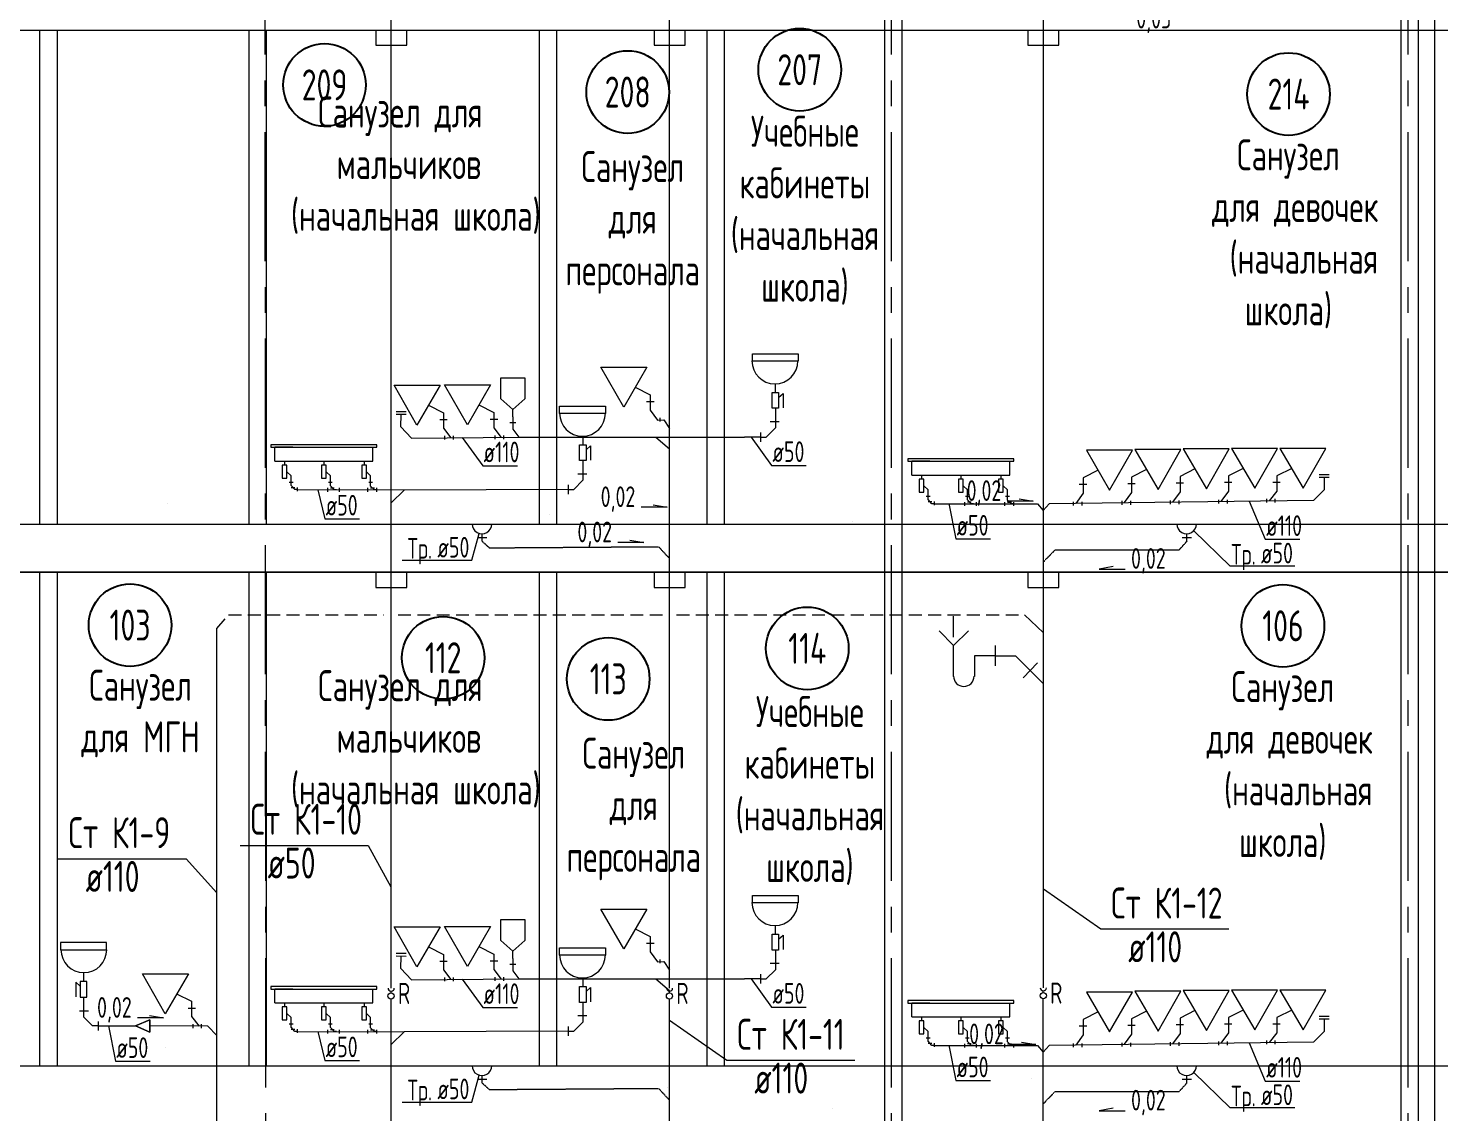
# Model space of a CAD drawing. Header units: millimetres. Extents: x -8689834 to 9419935, y -117443 to 166298.
# Drawn here: x -138512 to -124843, y -52392 to -41891 of the extents above; entities that cross this region are included whole.
import ezdxf
from ezdxf.enums import TextEntityAlignment as Align

# ---------------------------------------------------------------- set-up
doc = ezdxf.new("R2010")
doc.units = ezdxf.units.MM
doc.header["$MEASUREMENT"] = 0
doc.linetypes.add('01_base$0$DASHED2', pattern=[0.375, 0.25, -0.125])
doc.linetypes.add('CENTER', pattern=[2, 1.25, -0.25, 0.25, -0.25])
doc.layers.get('0').update_dxf_attribs({"color": 250, "lineweight": 9})
for name, color, linetype in [('PDF _0', 7, 'Continuous'), ('PDF __ВК-Text В1', 7, 'Continuous'), ('PDF __ВК-В1', 5, 'Continuous'), ('PDF __ВК-переход', 7, 'Continuous'), ('PDF __ВК-противопожарные муфты', 1, 'Continuous'), ('PDF __ВК-стены', 7, 'Continuous'), ('PDF __К14', 3, 'Continuous'), ('PDF __Сантехника', 7, 'Continuous'), ('PDF _TEKSTBK', 7, 'Continuous'), ('АР_Кровля дорожки', 245, 'Continuous'), ('АР_Таблицы', 250, 'Continuous')]:
    doc.layers.add(name, color=color, linetype=linetype)
doc.layers.add('PDF __ВК-К1', color=7, linetype='Continuous', true_color=0xb80000)
for name, color, linetype, lineweight in [('АР_Маркер экспликации', 239, 'Continuous', 13), ('АР_Номер помещения', 1, 'Continuous', 25), ('АР_Оси', 195, 'Continuous', 9), ('АР_Помещения_площадь', 19, 'Continuous', 9), ('ВК_канализация', 32, 'Continuous', 15)]:
    doc.layers.add(name, color=color, linetype=linetype, lineweight=lineweight)
doc.styles.add('ISOCPEUR', font='isocpeur.ttf', dxfattribs={"width": 0.7})
doc.styles.get("Standard").update_dxf_attribs({"font": 'isocpeur.ttf', "width": 0.7})

# ---------------------------------------------------------------- blocks, each defined once
blk = doc.blocks.new('*U1658')
at = {"layer": 'АР_Номер помещения', "color": 7}
blk.add_circle((-15720, 4793), 400, dxfattribs=at)
at = {"layer": 'АР_Помещения_площадь', "color": 7}
blk.add_line((-13545, 633), (-13545, 633), dxfattribs=at)
at = {"color": 7, "style": 'ISOCPEUR', "width": 0.7, "flags": 1}
blk.add_attdef('КАТЕГОРИЯ', (-499, -2092), '', height=250, dxfattribs=at)
at = {"layer": 'АР_Номер помещения', "color": 7, "style": 'ISOCPEUR', "width": 0.7}
blk.add_attdef('НОМЕР_ПОМЕЩЕНИЯ', text='', height=300, dxfattribs=at).set_placement((-15720, 4793), align=Align.MIDDLE_CENTER)
at = {"layer": 'АР_Помещения_площадь', "color": 7, "lineweight": 30, "width": 0.7, "flags": 104}
blk.add_attdef('ИМЯ_ПОМЕЩЕНИЯ', text='', height=100, dxfattribs=at).set_placement((158, 1217), align=Align.MIDDLE_CENTER)
at = {"layer": 'АР_Помещения_площадь', "color": 7, "style": 'ISOCPEUR', "width": 0.7}
blk.add_attdef('ПЛОЩАДЬ_ПОМЕЩЕНИЯ', text='', height=200, dxfattribs=at).set_placement((-13540, 880), align=Align.MIDDLE_RIGHT)

msp = doc.modelspace()

# ---------------------------------------------------------------- linework, layer by layer
at = {"layer": 'PDF _0', "color": 3, "lineweight": 13}
for centre in [(-134118.4, -46691.8), (-134118.4, -46691.8), (-127294.4, -46691.8), (-127294.4, -46691.8), (-134118.4, -51936.7), (-134118.4, -51936.7), (-127294.4, -51936.7), (-127294.4, -51936.7)]:
    msp.add_arc(centre, 95.2, 179.99999, 0.00001, dxfattribs=at)
at = {"layer": 'PDF __ВК-Text В1', "lineweight": 13}
for points in [[(-128916.3, -46446.8), (-128780.1, -46469.9), (-129033.4, -46469.9)], [(-132460.7, -46506), (-132324.4, -46529.1), (-132577.8, -46529.1)], [(-132685.8, -46847.5), (-132549.5, -46870.5), (-132802.9, -46870.5)], [(-128005.2, -47104), (-128141.5, -47127), (-127888.2, -47127)], [(-137337.4, -51451.2), (-137201.1, -51474.2), (-137454.5, -51474.2)], [(-128891.9, -51707.2), (-128755.6, -51730.3), (-129009, -51730.3)], [(-128005.2, -52348.8), (-128141.5, -52371.9), (-127888.2, -52371.9)]]:
    msp.add_lwpolyline(points, dxfattribs=at)
at = {"layer": 'PDF __ВК-В1', "color": 244, "lineweight": 13, "true_color": 0x991b1e}
for points in [[(-132301.5, -51185), (-132300.5, -34575.2)], [(-134998.2, -50804.4), (-134997.1, -35018.8)], [(-128681.7, -51181.7), (-128681.6, -35015.5)], [(-136685.1, -52821.4), (-136685.1, -47703.9)], [(-134997.2, -51185), (-134998.2, -50804.4)], [(-134998.2, -52797.5), (-134998.2, -51291.7)], [(-132302.8, -52823.2), (-132302.2, -51291.7)], [(-128682.6, -52780.1), (-128682.7, -51288.4)]]:
    msp.add_lwpolyline(points, dxfattribs=at)
at = {"layer": 'PDF __ВК-К1', "color": 244, "lineweight": 13, "true_color": 0x991b1e}
for points in [[(-132524.6, -45506), (-132452.1, -45506)], [(-132490.1, -45440.3), (-132490.1, -45588.9)], [(-134851.3, -45632.6), (-134948.5, -45630.6)], [(-134850.7, -45606.5), (-134948, -45604.5)], [(-134799.1, -45859.2), (-134903.6, -45750.2), (-134901.1, -45631.6)], [(-134492, -45614.2), (-134492, -45762.8)], [(-134003.3, -45610.8), (-134003.3, -45759.3)], [(-133820.2, -45654.6), (-133820.2, -45773.3)], [(-132490.1, -45588.9), (-132417.5, -45684.7)], [(-131276.9, -45571.3), (-131276.9, -45761.7)], [(-134526.5, -45679.9), (-134454, -45679.9)], [(-134492, -45762.8), (-134419.4, -45856.1)], [(-134037.9, -45676.4), (-133965.3, -45676.4)], [(-134003.3, -45759.3), (-133930.8, -45852.6)], [(-133847.8, -45709.8), (-133789.8, -45709.8)], [(-133820.2, -45773.3), (-133762.2, -45850.6)], [(-132393, -45699.7), (-132393, -45663.3)], [(-131420.8, -45850.6), (-131365.7, -45850.6), (-131276.9, -45761.7)], [(-131238.8, -45702.5), (-131327.6, -45702.5)], [(-134478.6, -45873.7), (-134478.6, -45837.2)], [(-134394.9, -45873.7), (-134394.9, -45837.2)], [(-133990, -45870.2), (-133990, -45833.8)], [(-133906.2, -45870.2), (-133906.2, -45833.8)], [(-133762.2, -45850.6), (-133681.8, -45850.6)], [(-131420.8, -45806.2), (-131420.8, -45895.1)], [(-133140.5, -46077.9), (-133140.5, -46268.4)], [(-135983.7, -46287.1), (-135947.3, -46287.1)], [(-135966.3, -46318.5), (-135966.3, -46282.1)], [(-135905.4, -46358.8), (-135929.7, -46358.8), (-135966.3, -46318.5)], [(-135966.3, -46337.6), (-135929.9, -46337.6)], [(-135905.6, -46374), (-135905.6, -46337.6)], [(-135603.8, -46287.1), (-135567.4, -46287.1)], [(-135584.7, -46322.3), (-135584.7, -46285.9)], [(-135525.7, -46359.7), (-135548.3, -46359.7), (-135584.7, -46322.3)], [(-135215.2, -46287.1), (-135178.7, -46287.1)], [(-135196.1, -46323.6), (-135196.1, -46287.1)], [(-135137.1, -46360.6), (-135159.7, -46360.6), (-135196.1, -46323.6)], [(-133284.4, -46357.3), (-133229.3, -46357.3), (-133140.5, -46268.4)], [(-133284.4, -46312.8), (-133284.4, -46401.7)], [(-133102.4, -46209.1), (-133191.3, -46209.1)], [(-128261, -46309.5), (-128333.5, -46309.5)], [(-128295.5, -46243.9), (-128295.5, -46392.4)], [(-127791.9, -46302.4), (-127864.5, -46302.4)], [(-127826.5, -46236.8), (-127826.5, -46385.3)], [(-127323.7, -46296.4), (-127396.3, -46296.4)], [(-127358.3, -46230.8), (-127358.3, -46379.4)], [(-126855.5, -46290.5), (-126928.1, -46290.5)], [(-126890.1, -46224.9), (-126890.1, -46373.4)], [(-126387.3, -46290.5), (-126459.8, -46290.5)], [(-126421.8, -46224.9), (-126421.8, -46373.4)], [(-126066.6, -46463.4), (-125959.9, -46356.6), (-125959.9, -46238)], [(-126009.7, -46211.9), (-125912.4, -46211.9)], [(-126009.7, -46238), (-125912.4, -46238)], [(-135614.2, -46342.7), (-135614.2, -46379.1)], [(-135584.7, -46341.4), (-135548.3, -46341.4)], [(-135500.5, -46342.7), (-135500.5, -46379.1)], [(-135225.6, -46342.7), (-135225.6, -46379.1)], [(-135196.1, -46342.7), (-135159.7, -46342.7)], [(-135137.1, -46379.1), (-135137.1, -46342.7)], [(-129815.4, -46422.8), (-129778.9, -46422.8)], [(-129798, -46454.2), (-129798, -46417.8)], [(-129737, -46494.6), (-129761.3, -46494.6), (-129798, -46454.2)], [(-129798, -46473.3), (-129761.5, -46473.3)], [(-129737.2, -46509.7), (-129737.2, -46473.3)], [(-129435.4, -46422.8), (-129399, -46422.8)], [(-129416.3, -46458), (-129416.3, -46421.6)], [(-129357.3, -46495.4), (-129379.9, -46495.4), (-129416.3, -46458)], [(-129046.8, -46422.8), (-129010.4, -46422.8)], [(-129027.7, -46459.3), (-129027.7, -46422.8)], [(-128968.7, -46496.3), (-128991.3, -46496.3), (-129027.7, -46459.3)], [(-126066.6, -46463.4), (-128626.2, -46494.8)], [(-128388.7, -46512.1), (-128388.7, -46475.6)], [(-128295.5, -46392.4), (-128368, -46491.6)], [(-128304.9, -46512.1), (-128304.9, -46475.6)], [(-127919.6, -46505), (-127919.6, -46468.5)], [(-127826.5, -46385.3), (-127899, -46484.5)], [(-127835.9, -46505), (-127835.9, -46468.5)], [(-127451.4, -46499), (-127451.4, -46462.6)], [(-127358.3, -46379.4), (-127430.8, -46478.6)], [(-127367.7, -46499), (-127367.7, -46462.6)], [(-126983.2, -46493.1), (-126983.2, -46456.6)], [(-126890.1, -46373.4), (-126962.6, -46472.6)], [(-126899.5, -46493.1), (-126899.5, -46456.6)], [(-126518.9, -46484.3), (-126518.9, -46447.8)], [(-126421.8, -46373.4), (-126494.3, -46466.7)], [(-126435.1, -46484.3), (-126435.1, -46447.8)], [(-129445.8, -46478.4), (-129445.8, -46514.8)], [(-129416.3, -46477.1), (-129379.9, -46477.1)], [(-129332.1, -46478.4), (-129332.1, -46514.8)], [(-129057.2, -46478.4), (-129057.2, -46514.8)], [(-129027.7, -46478.4), (-128991.3, -46478.4)], [(-128968.7, -46514.8), (-128968.7, -46478.4)], [(-134289.9, -46693.9), (-133942.8, -46693.9)], [(-127465.9, -46693.9), (-127118.7, -46693.9)], [(-134069.7, -46825.1), (-134162.9, -46825.1)], [(-134069.7, -46825.1), (-134162.9, -46825.1)], [(-134116.3, -46859), (-134115.6, -46787)], [(-127245.7, -46825.1), (-127338.9, -46825.1)], [(-127245.7, -46825.1), (-127338.9, -46825.1)], [(-127292.3, -46859), (-127291.6, -46787)], [(-132490.1, -50685.2), (-132490.1, -50833.7)], [(-134850.7, -50851.4), (-134948, -50849.4)], [(-132524.6, -50750.8), (-132452.1, -50750.8)], [(-132490.1, -50833.7), (-132417.5, -50929.5)], [(-131276.9, -50816.1), (-131276.9, -51006.6)], [(-134851.3, -50877.5), (-134948.5, -50875.5)], [(-134799.1, -51104.1), (-134903.6, -50995.1), (-134901.1, -50876.5)], [(-134526.5, -50924.8), (-134454, -50924.8)], [(-134492, -50859.1), (-134492, -51007.7)], [(-134037.9, -50921.3), (-133965.3, -50921.3)], [(-134003.3, -50855.7), (-134003.3, -51004.2)], [(-133847.8, -50954.7), (-133789.8, -50954.7)], [(-133820.2, -50899.5), (-133820.2, -51018.2)], [(-132393, -50944.6), (-132393, -50908.2)], [(-131238.8, -50947.4), (-131327.6, -50947.4)], [(-134492, -51007.7), (-134419.4, -51100.9)], [(-134478.6, -51118.5), (-134478.6, -51082.1)], [(-134394.9, -51118.5), (-134394.9, -51082.1)], [(-134003.3, -51004.2), (-133930.8, -51097.5)], [(-133990, -51115.1), (-133990, -51078.7)], [(-133906.2, -51115.1), (-133906.2, -51078.7)], [(-133820.2, -51018.2), (-133762.2, -51095.5)], [(-133762.2, -51095.5), (-133681.8, -51095.5)], [(-131420.8, -51095.5), (-131365.7, -51095.5), (-131276.9, -51006.6)], [(-131420.8, -51051.1), (-131420.8, -51140)], [(-137977.9, -51272.5), (-137977.9, -51463)], [(-136964.2, -51378.1), (-136891.7, -51378.1)], [(-136929.7, -51312.5), (-136929.7, -51461)], [(-133140.5, -51322.8), (-133140.5, -51513.3)], [(-138016, -51403.7), (-137927.1, -51403.7)], [(-137833.9, -51551.9), (-137889, -51551.9), (-137977.9, -51463)], [(-137833.9, -51507.5), (-137833.9, -51596.3)], [(-136929.7, -51461), (-136857.1, -51554.3)], [(-135983.7, -51532), (-135947.3, -51532)], [(-135966.3, -51563.4), (-135966.3, -51526.9)], [(-135603.8, -51532), (-135567.4, -51532)], [(-135584.7, -51567.2), (-135584.7, -51530.7)], [(-135215.2, -51532), (-135178.7, -51532)], [(-135196.1, -51568.5), (-135196.1, -51532)], [(-133284.4, -51602.1), (-133229.3, -51602.1), (-133140.5, -51513.3)], [(-133102.4, -51454), (-133191.3, -51454)], [(-128295.5, -51488.7), (-128295.5, -51637.3)], [(-127826.5, -51481.6), (-127826.5, -51630.2)], [(-127358.3, -51475.7), (-127358.3, -51624.2)], [(-126890.1, -51469.7), (-126890.1, -51618.3)], [(-126421.8, -51469.7), (-126421.8, -51618.3)], [(-126066.6, -51708.3), (-125959.9, -51601.5), (-125959.9, -51482.9)], [(-126009.7, -51456.8), (-125912.4, -51456.8)], [(-126009.7, -51482.9), (-125912.4, -51482.9)], [(-136916.3, -51571.9), (-136916.3, -51535.4)], [(-136832.6, -51571.9), (-136832.6, -51535.4)], [(-135905.4, -51603.7), (-135929.7, -51603.7), (-135966.3, -51563.4)], [(-135966.3, -51582.5), (-135929.9, -51582.5)], [(-135905.6, -51618.9), (-135905.6, -51582.5)], [(-135614.2, -51587.5), (-135614.2, -51624)], [(-135525.7, -51604.6), (-135548.3, -51604.6), (-135584.7, -51567.2)], [(-135584.7, -51586.2), (-135548.3, -51586.2)], [(-135500.5, -51587.5), (-135500.5, -51624)], [(-135225.6, -51587.5), (-135225.6, -51624)], [(-135137.1, -51605.5), (-135159.7, -51605.5), (-135196.1, -51568.5)], [(-135196.1, -51587.5), (-135159.7, -51587.5)], [(-135137.1, -51624), (-135137.1, -51587.5)], [(-133284.4, -51557.7), (-133284.4, -51646.6)], [(-129815.4, -51667.7), (-129778.9, -51667.7)], [(-129798, -51699.1), (-129798, -51662.6)], [(-129435.4, -51667.7), (-129399, -51667.7)], [(-129416.3, -51702.9), (-129416.3, -51666.4)], [(-129046.8, -51667.7), (-129010.4, -51667.7)], [(-129027.7, -51704.2), (-129027.7, -51667.7)], [(-128295.5, -51637.3), (-128368, -51736.5)], [(-128261, -51554.4), (-128333.5, -51554.4)], [(-127826.5, -51630.2), (-127899, -51729.4)], [(-127791.9, -51547.3), (-127864.5, -51547.3)], [(-127358.3, -51624.2), (-127430.8, -51723.5)], [(-127323.7, -51541.3), (-127396.3, -51541.3)], [(-126890.1, -51618.3), (-126962.6, -51717.5)], [(-126855.5, -51535.4), (-126928.1, -51535.4)], [(-126421.8, -51618.3), (-126494.3, -51711.6)], [(-126387.3, -51535.4), (-126459.8, -51535.4)], [(-129737, -51739.4), (-129761.3, -51739.4), (-129798, -51699.1)], [(-129798, -51718.2), (-129761.5, -51718.2)], [(-129737.2, -51754.6), (-129737.2, -51718.2)], [(-129445.8, -51723.2), (-129445.8, -51759.7)], [(-129357.3, -51740.3), (-129379.9, -51740.3), (-129416.3, -51702.9)], [(-129416.3, -51722), (-129379.9, -51722)], [(-129332.1, -51723.2), (-129332.1, -51759.7)], [(-129057.2, -51723.2), (-129057.2, -51759.7)], [(-128968.7, -51741.2), (-128991.3, -51741.2), (-129027.7, -51704.2)], [(-129027.7, -51723.2), (-128991.3, -51723.2)], [(-128968.7, -51759.7), (-128968.7, -51723.2)], [(-126066.6, -51708.3), (-128626.2, -51739.7)], [(-128388.7, -51756.9), (-128388.7, -51720.5)], [(-128304.9, -51756.9), (-128304.9, -51720.5)], [(-127919.6, -51749.8), (-127919.6, -51713.4)], [(-127835.9, -51749.8), (-127835.9, -51713.4)], [(-127451.4, -51743.9), (-127451.4, -51707.5)], [(-127367.7, -51743.9), (-127367.7, -51707.5)], [(-126983.2, -51737.9), (-126983.2, -51701.5)], [(-126899.5, -51737.9), (-126899.5, -51701.5)], [(-126518.9, -51729.2), (-126518.9, -51692.7)], [(-126435.1, -51729.2), (-126435.1, -51692.7)], [(-134289.9, -51938.8), (-133942.8, -51938.8)], [(-127465.9, -51938.8), (-127118.7, -51938.8)], [(-134069.7, -52070), (-134162.9, -52070)], [(-134069.7, -52070), (-134162.9, -52070)], [(-134116.3, -52103.9), (-134115.6, -52031.9)], [(-127245.7, -52070), (-127338.9, -52070)], [(-127245.7, -52070), (-127338.9, -52070)], [(-127292.3, -52103.9), (-127291.6, -52031.9)]]:
    msp.add_lwpolyline(points, dxfattribs=at)
at = {"layer": 'PDF __ВК-К1', "lineweight": 13}
for points in [[(-134289.9, -46693.9), (-133942.8, -46693.9)], [(-127465.9, -46693.9), (-127118.7, -46693.9)], [(-129149, -47968), (-129347.9, -47968)], [(-129149, -47866.4), (-129149, -48065.3)], [(-129149, -47968), (-128950, -47968), (-128683.3, -48234.6)], [(-128738.4, -48035.7), (-128878.1, -48179.6)], [(-134289.9, -51938.8), (-133942.8, -51938.8)], [(-127465.9, -51938.8), (-127118.7, -51938.8)]]:
    msp.add_lwpolyline(points, dxfattribs=at)
at = {"layer": 'PDF __ВК-К1', "color": 244, "linetype": '01_base$0$DASHED2', "lineweight": 13, "true_color": 0x991b1e}
for points in [[(-134116.3, -46859), (-134046.6, -46922.1), (-132408.2, -46910.8), (-132302.8, -47025.1)], [(-127292.3, -46859), (-127368.5, -46943.7), (-128570, -46943.7), (-128680, -47058)], [(-134116.3, -52103.9), (-134046.6, -52167), (-132408.2, -52155.7), (-132302.8, -52270)], [(-127292.3, -52103.9), (-127368.5, -52188.5), (-128570, -52188.5), (-128680, -52302.8)]]:
    msp.add_lwpolyline(points, dxfattribs=at)
at = {"layer": 'PDF __ВК-переход', "lineweight": 13}
msp.add_lwpolyline([(-137335.1, -51611.2), (-137335.1, -51492.6), (-137474.8, -51551.9), (-137335.1, -51611.2), (-137335.1, -51492.6), (-137474.8, -51551.9), (-137335.1, -51611.2), (-137474.8, -51551.9), (-137335.1, -51492.6)], close=True, dxfattribs=at)
at = {"layer": 'PDF __ВК-противопожарные муфты', "lineweight": 13}
for points in [[(-135243.7, -41908.3), (-134998.2, -41908.3), (-134748.4, -41908.3)], [(-135146.3, -41908.3), (-135146.3, -42056.5), (-134845.8, -42056.5), (-134845.8, -41908.3)], [(-132548.3, -41908.3), (-132302.8, -41908.3), (-132053.1, -41908.3)], [(-132451, -41908.3), (-132451, -42056.5), (-132150.4, -42056.5), (-132150.4, -41908.3)], [(-128928.2, -41908.3), (-128682.6, -41908.3), (-128432.9, -41908.3)], [(-128830.8, -41908.3), (-128830.8, -42056.5), (-128530.3, -42056.5), (-128530.3, -41908.3)], [(-135243.7, -47157.4), (-134998.2, -47157.4), (-134748.4, -47157.4)], [(-135146.3, -47157.4), (-135146.3, -47305.6), (-134845.8, -47305.6), (-134845.8, -47157.4)], [(-132548.3, -47157.4), (-132302.8, -47157.4), (-132053.1, -47157.4)], [(-132451, -47157.4), (-132451, -47305.6), (-132150.4, -47305.6), (-132150.4, -47157.4)], [(-128928.2, -47157.4), (-128682.6, -47157.4), (-128432.9, -47157.4)], [(-128830.8, -47157.4), (-128830.8, -47305.6), (-128530.3, -47305.6), (-128530.3, -47157.4)]]:
    msp.add_lwpolyline(points, dxfattribs=at)
at = {"layer": 'PDF __ВК-стены', "color": 18, "lineweight": 13, "true_color": 0x000000}
for points in [[(-130221, -30487.3), (-130221, -57185.8)], [(-130051.7, -30487.3), (-130051.7, -57185.8)], [(-125220.2, -30487.3), (-125220.2, -57185.8)], [(-125050.9, -30487.3), (-125050.9, -57185.8)], [(-124895.2, -30487.3), (-124895.2, -57185.8)], [(-171417.8, -41908.3), (-116540.8, -41908.3)], [(-171417.8, -41908.3), (-116540.8, -41908.3)], [(-138401.8, -41908.3), (-138401.8, -46691.8)], [(-138232.5, -41908.3), (-138232.5, -46691.8)], [(-136376.4, -41908.3), (-136376.4, -46691.8)], [(-136207.1, -41908.3), (-136207.1, -46691.8)], [(-133564.5, -41908.3), (-133564.5, -46691.8)], [(-133395.2, -41908.3), (-133395.2, -46691.8)], [(-131941.1, -41908.3), (-131941.1, -46691.8)], [(-131771.8, -41908.3), (-131771.8, -46691.8)], [(-171417.8, -46691.8), (-116540.8, -46691.8)], [(-171417.8, -47153.2), (-116540.8, -47153.2)], [(-171417.8, -47157.4), (-116540.8, -47157.4)], [(-136376.4, -47153.2), (-136376.4, -51936.7)], [(-136207.1, -47153.2), (-136207.1, -51936.7)], [(-133564.5, -47153.2), (-133564.5, -51936.7)], [(-133395.2, -47153.2), (-133395.2, -51936.7)], [(-131941.1, -47157.4), (-131941.1, -51940.9)], [(-131771.8, -47157.4), (-131771.8, -51940.9)], [(-138401.8, -47160), (-138401.8, -51943.5)], [(-138232.5, -47160), (-138232.5, -51943.5)], [(-171417.8, -51936.7), (-116540.8, -51936.7)]]:
    msp.add_lwpolyline(points, dxfattribs=at)
at = {"layer": 'PDF __К14', "lineweight": 13}
msp.add_lwpolyline([(-129551.1, -47785.9), (-129551.1, -47582.7)], dxfattribs=at)
at = {"layer": 'PDF __Сантехника', "lineweight": 13}
for points in [[(-131499.1, -45042.1), (-131054.6, -45042.1), (-131054.6, -45114.1), (-131499.1, -45114.1)], [(-132745.7, -45561.2), (-132966.8, -45174.3), (-132521.1, -45174.3)], [(-134747.6, -45735.1), (-134968.7, -45348.3), (-134523, -45348.3)], [(-134258.9, -45731.7), (-134480, -45344.8), (-134034.4, -45344.8)], [(-131308.6, -45418.9), (-131245.1, -45418.9), (-131245.1, -45571.3), (-131308.6, -45571.3)], [(-133366.9, -45548.8), (-132922.4, -45548.8), (-132922.4, -45620.8), (-133366.9, -45620.8)], [(-135135.4, -45924.5), (-136162.4, -45924.5), (-136162.4, -45948.8), (-135135.4, -45948.8)], [(-133172.2, -45925.5), (-133108.7, -45925.5), (-133108.7, -46077.9), (-133172.2, -46077.9)], [(-128967, -46060.3), (-129994.1, -46060.3), (-129994.1, -46084.5), (-128967, -46084.5)], [(-128039.9, -46364.8), (-127818.8, -45977.9), (-128264.4, -45977.9)], [(-127570.9, -46357.7), (-127349.8, -45970.8), (-127795.4, -45970.8)], [(-127102.7, -46351.7), (-126881.6, -45964.8), (-127327.2, -45964.8)], [(-126634.4, -46345.8), (-126413.4, -45958.9), (-126859, -45958.9)], [(-126166.2, -46345.8), (-125945.1, -45958.9), (-126390.7, -45958.9)], [(-136006.3, -46120.6), (-136053.1, -46120.6), (-136053.1, -46247.2), (-136006.3, -46247.2)], [(-135626.3, -46120.6), (-135671.5, -46120.6), (-135671.5, -46247.2), (-135626.3, -46247.2)], [(-135237.7, -46120.6), (-135282.8, -46120.6), (-135282.8, -46247.2), (-135237.7, -46247.2)], [(-129837.9, -46256.3), (-129884.8, -46256.3), (-129884.8, -46382.9), (-129837.9, -46382.9)], [(-129458, -46256.3), (-129503.1, -46256.3), (-129503.1, -46382.9), (-129458, -46382.9)], [(-129069.4, -46256.3), (-129114.5, -46256.3), (-129114.5, -46382.9), (-129069.4, -46382.9)], [(-131499.1, -50287), (-131054.6, -50287), (-131054.6, -50359), (-131499.1, -50359)], [(-132745.7, -50806.1), (-132966.8, -50419.2), (-132521.1, -50419.2)], [(-134747.6, -50980), (-134968.7, -50593.1), (-134523, -50593.1)], [(-134258.9, -50976.6), (-134480, -50589.7), (-134034.4, -50589.7)], [(-131308.6, -50663.7), (-131245.1, -50663.7), (-131245.1, -50816.1), (-131308.6, -50816.1)], [(-137755.6, -50743.4), (-138200.1, -50743.4), (-138200.1, -50815.3), (-137755.6, -50815.3)], [(-133366.9, -50793.7), (-132922.4, -50793.7), (-132922.4, -50865.6), (-133366.9, -50865.6)], [(-137946.1, -51120.1), (-138009.6, -51120.1), (-138009.6, -51272.5), (-137946.1, -51272.5)], [(-137185.3, -51433.4), (-137406.4, -51046.5), (-136960.7, -51046.5)], [(-135135.4, -51169.4), (-136162.4, -51169.4), (-136162.4, -51193.7), (-135135.4, -51193.7)], [(-133172.2, -51170.4), (-133108.7, -51170.4), (-133108.7, -51322.8), (-133172.2, -51322.8)], [(-128039.9, -51609.7), (-127818.8, -51222.8), (-128264.4, -51222.8)], [(-127570.9, -51602.6), (-127349.8, -51215.7), (-127795.4, -51215.7)], [(-127102.7, -51596.6), (-126881.6, -51209.7), (-127327.2, -51209.7)], [(-126634.4, -51590.6), (-126413.4, -51203.8), (-126859, -51203.8)], [(-126166.2, -51590.6), (-125945.1, -51203.8), (-126390.7, -51203.8)], [(-136006.3, -51365.5), (-136053.1, -51365.5), (-136053.1, -51492.1), (-136006.3, -51492.1)], [(-135626.3, -51365.5), (-135671.5, -51365.5), (-135671.5, -51492.1), (-135626.3, -51492.1)], [(-135237.7, -51365.5), (-135282.8, -51365.5), (-135282.8, -51492.1), (-135237.7, -51492.1)], [(-128967, -51305.1), (-129994.1, -51305.1), (-129994.1, -51329.4), (-128967, -51329.4)], [(-129837.9, -51501.2), (-129884.8, -51501.2), (-129884.8, -51627.8), (-129837.9, -51627.8)], [(-129458, -51501.2), (-129503.1, -51501.2), (-129503.1, -51627.8), (-129458, -51627.8)], [(-129069.4, -51501.2), (-129114.5, -51501.2), (-129114.5, -51627.8), (-129069.4, -51627.8)]]:
    msp.add_lwpolyline(points, close=True, dxfattribs=at)
for points in [[(-133820.2, -45654.6), (-133820.2, -45582.8), (-133936.2, -45480.7), (-133936.2, -45276.3), (-133701.5, -45276.3), (-133701.5, -45480.7), (-133820.2, -45582.8)], [(-132635.1, -45367.8), (-132490.1, -45440.3)], [(-131279, -45338.4), (-131279, -45418.9)], [(-131245.1, -45465.4), (-131202.8, -45427.3), (-131202.8, -45567)], [(-134637, -45541.7), (-134492, -45614.2)], [(-134148.4, -45538.2), (-134003.3, -45610.8)], [(-133142.6, -45845.1), (-133142.6, -45925.5)], [(-136124.3, -46082.4), (-136124.3, -45948.8)], [(-135950.8, -45948.8), (-136124.3, -45948.8)], [(-135173.5, -46082.4), (-135173.5, -45948.8)], [(-133108.7, -45972.1), (-133066.4, -45934), (-133066.4, -46073.7)], [(-136124.3, -46082.4), (-135173.5, -46082.4)], [(-136028.8, -46082.4), (-136028.8, -46120.6)], [(-135966.4, -46224.7), (-136006.3, -46184.8)], [(-135648.9, -46082.4), (-135648.9, -46120.6)], [(-135584.7, -46224.7), (-135626.3, -46184.8)], [(-135260.3, -46082.4), (-135260.3, -46120.6)], [(-135196.1, -46224.7), (-135237.7, -46184.8)], [(-129955.9, -46218.1), (-129955.9, -46084.5)], [(-129782.4, -46084.5), (-129955.9, -46084.5)], [(-129005.2, -46218.1), (-129005.2, -46084.5)], [(-128150.5, -46171.3), (-128295.5, -46243.9)], [(-127681.4, -46164.2), (-127826.5, -46236.8)], [(-127213.2, -46158.3), (-127358.3, -46230.8)], [(-126745, -46152.3), (-126890.1, -46224.9)], [(-126276.7, -46152.3), (-126421.8, -46224.9)], [(-135966.4, -46287.1), (-135966.4, -46224.7)], [(-135584.7, -46287.1), (-135584.7, -46224.7)], [(-135196.1, -46287.1), (-135196.1, -46224.7)], [(-129955.9, -46218.1), (-129005.2, -46218.1)], [(-129860.5, -46218.1), (-129860.5, -46256.3)], [(-129798, -46360.4), (-129837.9, -46320.5)], [(-129480.5, -46218.1), (-129480.5, -46256.3)], [(-129416.3, -46360.4), (-129458, -46320.5)], [(-129091.9, -46218.1), (-129091.9, -46256.3)], [(-129027.7, -46360.4), (-129069.4, -46320.5)], [(-129798, -46422.8), (-129798, -46360.4)], [(-129416.3, -46422.8), (-129416.3, -46360.4)], [(-129027.7, -46422.8), (-129027.7, -46360.4)], [(-133820.2, -50899.5), (-133820.2, -50827.7), (-133936.2, -50725.5), (-133936.2, -50521.2), (-133701.5, -50521.2), (-133701.5, -50725.5), (-133820.2, -50827.7)], [(-132635.1, -50612.7), (-132490.1, -50685.2)], [(-131279, -50583.3), (-131279, -50663.7)], [(-131245.1, -50710.3), (-131202.8, -50672.2), (-131202.8, -50811.9)], [(-134637, -50786.6), (-134492, -50859.1)], [(-134148.4, -50783.1), (-134003.3, -50855.7)], [(-137975.7, -51039.7), (-137975.7, -51120.1)], [(-133142.6, -51089.9), (-133142.6, -51170.4)], [(-138009.6, -51166.7), (-138051.9, -51128.6), (-138051.9, -51268.3)], [(-137074.7, -51239.9), (-136929.7, -51312.5)], [(-136124.3, -51327.3), (-136124.3, -51193.7)], [(-135950.8, -51193.7), (-136124.3, -51193.7)], [(-135173.5, -51327.3), (-135173.5, -51193.7)], [(-133108.7, -51216.9), (-133066.4, -51178.8), (-133066.4, -51318.5)], [(-136124.3, -51327.3), (-135173.5, -51327.3)], [(-136028.8, -51327.3), (-136028.8, -51365.5)], [(-135648.9, -51327.3), (-135648.9, -51365.5)], [(-135260.3, -51327.3), (-135260.3, -51365.5)], [(-129955.9, -51463), (-129955.9, -51329.4)], [(-129782.4, -51329.4), (-129955.9, -51329.4)], [(-129005.2, -51463), (-129005.2, -51329.4)], [(-135966.4, -51469.6), (-136006.3, -51429.7)], [(-135966.4, -51532), (-135966.4, -51469.6)], [(-135584.7, -51469.6), (-135626.3, -51429.7)], [(-135584.7, -51532), (-135584.7, -51469.6)], [(-135196.1, -51469.6), (-135237.7, -51429.7)], [(-135196.1, -51532), (-135196.1, -51469.6)], [(-129955.9, -51463), (-129005.2, -51463)], [(-129860.5, -51463), (-129860.5, -51501.2)], [(-129480.5, -51463), (-129480.5, -51501.2)], [(-129091.9, -51463), (-129091.9, -51501.2)], [(-128150.5, -51416.2), (-128295.5, -51488.7)], [(-127681.4, -51409.1), (-127826.5, -51481.6)], [(-127213.2, -51403.2), (-127358.3, -51475.7)], [(-126745, -51397.2), (-126890.1, -51469.7)], [(-126276.7, -51397.2), (-126421.8, -51469.7)], [(-129798, -51605.3), (-129837.9, -51565.4)], [(-129798, -51667.7), (-129798, -51605.3)], [(-129416.3, -51605.3), (-129458, -51565.4)], [(-129416.3, -51667.7), (-129416.3, -51605.3)], [(-129027.7, -51605.3), (-129069.4, -51565.4)], [(-129027.7, -51667.7), (-129027.7, -51605.3)]]:
    msp.add_lwpolyline(points, dxfattribs=at)
for centre in [(-131281.1, -45112), (-133144.7, -45618.6), (-131281.1, -50356.8), (-137973.6, -50813.2), (-133144.7, -50863.5)]:
    msp.add_arc(centre, 222.2, 180, 0, dxfattribs=at)
at = {"layer": 'PDF _TEKSTBK', "lineweight": 13}
for points in [[(-129551.1, -47866.4), (-129690.8, -47726.7)], [(-129551.1, -48166.9), (-129551.1, -47866.4), (-129407.2, -47726.7)], [(-129347.9, -47968), (-129347.9, -48166.9)]]:
    msp.add_lwpolyline(points, dxfattribs=at)
msp.add_arc((-129451.6, -48164.8), 99.5, 180.00001, 359.99999, dxfattribs=at)
at = {"layer": 'АР_Кровля дорожки', "color": 244, "linetype": '01_base$0$DASHED2', "lineweight": 13, "ltscale": 500, "true_color": 0x991b1e}
for points in [[(-136685.1, -47703.9), (-136572.2, -47571.9), (-135067.5, -47571.9)], [(-134931.2, -47571.9), (-132370.3, -47571.9)], [(-132234, -47571.9), (-128863.3, -47571.9)]]:
    msp.add_lwpolyline(points, dxfattribs=at)
at = {"layer": 'АР_Кровля дорожки', "color": 244, "lineweight": 13, "ltscale": 500, "true_color": 0x991b1e}
msp.add_lwpolyline([(-128863.3, -47571.9), (-128681.7, -47744.2)], dxfattribs=at)
at = {"layer": 'АР_Оси', "color": 18, "linetype": 'CENTER', "lineweight": 13, "ltscale": 1000, "true_color": 0x000000}
for p, q in [((-130152.2, -58146.7), (-130152.2, -27118.4)), ((-125145.6, -58146.7), (-125154.3, -27136.5)), ((-136207.1, -58146.7), (-136227, -27266.7))]:
    msp.add_line(p, q, dxfattribs=at)
at = {"layer": 'ВК_канализация', "color": 244, "lineweight": 13, "ltscale": 500, "true_color": 0x991b1e}
for points in [[(-132417.5, -45684.7), (-132357.3, -45684.1), (-132302.8, -45766.6)], [(-134799.1, -45859.2), (-133762.2, -45850.6)], [(-133681.8, -45850.6), (-132434.9, -45850.6), (-132302.8, -45963.4)], [(-132434.9, -45850.6), (-131574.2, -45850.6)], [(-131420.8, -45850.6), (-131574.2, -45850.6), (-131574.2, -45850.6)], [(-135905.4, -46358.8), (-134872.7, -46361.9)], [(-133284.4, -46357.3), (-134873, -46362.3), (-134998.2, -46485.4)], [(-129737, -46494.6), (-128737.2, -46496.5)], [(-128737.2, -46496.5), (-128682.6, -46561.8)], [(-128626.2, -46494.8), (-128682.6, -46561.8)], [(-132417.5, -50929.5), (-132357.3, -50929), (-132302.8, -51011.5)], [(-134799.1, -51104.1), (-133762.2, -51095.5)], [(-133681.8, -51095.5), (-132434.9, -51095.5), (-132302.8, -51208.2)], [(-132434.9, -51095.5), (-131574.2, -51095.5)], [(-131420.8, -51095.5), (-131574.2, -51095.5), (-131574.2, -51095.5)], [(-134997.8, -51231.7), (-134997.6, -51215)], [(-132302.1, -51231.7), (-132301.9, -51215)], [(-128682.3, -51228.4), (-128682.1, -51211.7)], [(-137833.9, -51551.9), (-137474.8, -51551.9)], [(-136772.7, -51552.3), (-137335.1, -51551.9)], [(-136772.7, -51552.3), (-136685.1, -51644.3)], [(-135905.4, -51603.7), (-134872.7, -51606.8)], [(-133284.4, -51602.1), (-134873, -51607.2), (-134998.2, -51730.3)], [(-129737, -51739.4), (-128737.2, -51741.4)], [(-128737.2, -51741.4), (-128682.6, -51806.7)], [(-128626.2, -51739.7), (-128682.6, -51806.7)]]:
    msp.add_lwpolyline(points, dxfattribs=at)
at = {"layer": 'ВК_канализация', "color": 18, "lineweight": 13, "ltscale": 500, "true_color": 0x000000}
for points in [[(-134308.4, -45853.6), (-134110.6, -46126.5), (-133775.4, -46126.5)], [(-131510.7, -45850.6), (-131312.9, -46123.5), (-130977.7, -46123.5)], [(-135706.5, -46359.4), (-135639.5, -46641.7), (-135304.3, -46641.7)], [(-126689.7, -46471.1), (-126532, -46839.7), (-126196.8, -46839.7)], [(-129596.7, -46494.2), (-129529.9, -46836.1), (-129194.7, -46836.1)], [(-134890.8, -47042.9), (-134216.4, -47042.9), (-134144, -46783.5)], [(-126246.7, -47099.8), (-126871.6, -47099.8), (-127225.9, -46757.9)], [(-136458.8, -49803.8), (-135219.7, -49803.8), (-135001.7, -50204.4)], [(-138221.4, -49933.7), (-136982.3, -49933.7), (-136685.1, -50262.6)], [(-126885.5, -50615.1), (-128124.6, -50615.1), (-128681.6, -50227.5)], [(-134308.4, -51098.5), (-134110.6, -51371.4), (-133775.4, -51371.4)], [(-131510.7, -51095.5), (-131312.9, -51368.4), (-130977.7, -51368.4)], [(-130506.7, -51886.1), (-131745.7, -51886.1), (-132302.8, -51498.5)], [(-137733.9, -51551.9), (-137667.1, -51893.8), (-137331.9, -51893.8)], [(-135706.5, -51604.3), (-135639.5, -51886.6), (-135304.3, -51886.6)], [(-129596.7, -51739.1), (-129529.9, -52081), (-129194.7, -52081)], [(-126689.7, -51715.9), (-126532, -52084.5), (-126196.8, -52084.5)], [(-134890.8, -52287.8), (-134216.4, -52287.8), (-134144, -52028.4)], [(-126246.7, -52344.7), (-126871.6, -52344.7), (-127225.9, -52002.8)]]:
    msp.add_lwpolyline(points, dxfattribs=at)
at = {"layer": 'ВК_канализация', "color": 244, "lineweight": 13, "ltscale": 500, "true_color": 0x991b1e}
for centre in [(-134998.2, -51261.7), (-132302.4, -51261.7), (-128682.7, -51258.4)]:
    msp.add_circle(centre, 30, dxfattribs=at)
for centre in [(-134997.2, -51185), (-132301.5, -51185), (-128681.7, -51181.7)]:
    msp.add_arc(centre, 30, 179.27075, 359.27075, dxfattribs=at)

# ---------------------------------------------------------------- block references
at = {"layer": 'АР_Маркер экспликации', "color": 7, "lineweight": 13}
ref = msp.add_blockref('*U1658', (-123618.9, -47125.4), dxfattribs=at)
ref.add_attrib('НОМЕР_ПОМЕЩЕНИЯ', '206', dxfattribs={"layer": 'АР_Номер помещения', "color": 7, "height": 300, "style": 'ISOCPEUR', "width": 0.7}).set_placement((-139338.6, -42332), align=Align.MIDDLE_CENTER)
ref = msp.add_blockref('*U1658', (-115320.9, -47086), dxfattribs=at)
ref.add_attrib('НОМЕР_ПОМЕЩЕНИЯ', '207', dxfattribs={"layer": 'АР_Номер помещения', "color": 7, "height": 300, "style": 'ISOCPEUR', "width": 0.7}).set_placement((-131040.7, -42292.6), align=Align.MIDDLE_CENTER)
ref = msp.add_blockref('*U1658', (-119922.8, -47232.9), dxfattribs=at)
ref.add_attrib('НОМЕР_ПОМЕЩЕНИЯ', '209', dxfattribs={"layer": 'АР_Номер помещения', "color": 7, "height": 300, "style": 'ISOCPEUR', "width": 0.7}).set_placement((-135642.6, -42439.6), align=Align.MIDDLE_CENTER)
ref = msp.add_blockref('*U1658', (-116986.5, -47302), dxfattribs=at)
ref.add_attrib('НОМЕР_ПОМЕЩЕНИЯ', '208', dxfattribs={"layer": 'АР_Номер помещения', "color": 7, "height": 300, "style": 'ISOCPEUR', "width": 0.7}).set_placement((-132706.3, -42508.7), align=Align.MIDDLE_CENTER)
ref = msp.add_blockref('*U1658', (-110587.1, -47321.9), dxfattribs=at)
ref.add_attrib('НОМЕР_ПОМЕЩЕНИЯ', '214', dxfattribs={"layer": 'АР_Номер помещения', "color": 7, "height": 300, "style": 'ISOCPEUR', "width": 0.7}).set_placement((-126306.8, -42528.5), align=Align.MIDDLE_CENTER)
ref = msp.add_blockref('*U1658', (-123636.4, -52397.5), dxfattribs=at)
ref.add_attrib('НОМЕР_ПОМЕЩЕНИЯ', '125', dxfattribs={"layer": 'АР_Номер помещения', "color": 7, "height": 300, "style": 'ISOCPEUR', "width": 0.7}).set_placement((-139356.1, -47604.1), align=Align.MIDDLE_CENTER)
ref = msp.add_blockref('*U1658', (-121805.8, -52463.6), dxfattribs=at)
ref.add_attrib('НОМЕР_ПОМЕЩЕНИЯ', '103', dxfattribs={"layer": 'АР_Номер помещения', "color": 7, "height": 300, "style": 'ISOCPEUR', "width": 0.7}).set_placement((-137525.5, -47670.2), align=Align.MIDDLE_CENTER)
ref = msp.add_blockref('*U1658', (-110641.5, -52470.4), dxfattribs=at)
ref.add_attrib('НОМЕР_ПОМЕЩЕНИЯ', '106', dxfattribs={"layer": 'АР_Номер помещения', "color": 7, "height": 300, "style": 'ISOCPEUR', "width": 0.7}).set_placement((-126361.2, -47677), align=Align.MIDDLE_CENTER)
ref = msp.add_blockref('*U1658', (-115248, -52688.6), dxfattribs=at)
ref.add_attrib('НОМЕР_ПОМЕЩЕНИЯ', '114', dxfattribs={"layer": 'АР_Номер помещения', "color": 7, "height": 300, "style": 'ISOCPEUR', "width": 0.7}).set_placement((-130967.8, -47895.3), align=Align.MIDDLE_CENTER)
ref = msp.add_blockref('*U1658', (-118773.6, -52780.1), dxfattribs=at)
ref.add_attrib('НОМЕР_ПОМЕЩЕНИЯ', '112', dxfattribs={"layer": 'АР_Номер помещения', "color": 7, "height": 300, "style": 'ISOCPEUR', "width": 0.7}).set_placement((-134493.4, -47986.7), align=Align.MIDDLE_CENTER)
ref = msp.add_blockref('*U1658', (-117175.3, -52984.4), dxfattribs=at)
ref.add_attrib('НОМЕР_ПОМЕЩЕНИЯ', '113', dxfattribs={"layer": 'АР_Номер помещения', "color": 7, "height": 300, "style": 'ISOCPEUR', "width": 0.7}).set_placement((-132895, -48191), align=Align.MIDDLE_CENTER)

# ---------------------------------------------------------------- texts
at = {"layer": 'АР_Таблицы', "lineweight": 13, "ltscale": 100, "style": 'ISOCPEUR'}
for s, insert, char_height, width, attachment_point in [('\\pxi-1,l1,t1,5;0,03', (-127781.5, -41815.9), 200, 7500, 4), ('\\pxi-1,l1,qc,t1,5;Санузел для мальчиков  (начальная школа)', (-136453.5, -43217.1), 300, 3089.672, 4), ('\\pxi-1,l1,qc,t1,5;Учебные \\Pкабинеты \\P(начальная \\Pшкола)', (-132534.9, -43653.3), 300, 3089.672, 4), ('\\pxi-1,l1,qc,t1,5;Санузел\\P для девочек (начальная \\Pшкола)', (-127853.7, -43881.4), 300, 3089.672, 4), ('\\pxi-1,l1,qc,t1,5;Санузел \\Pдля \\Pперсонала', (-134203.2, -43770.9), 300, 3089.672, 4), ('\\pxi-1,l1,t1,5;ø110', (-134102.9, -45993.8), 200, 7500, 4), ('\\pxi-1,l1,t1,5;ø50', (-131305.1, -45990.8), 200, 7500, 4), ('\\pxi-1,l1,t1,5;0,02', (-132633.4, -46450.1), 200, 7500, 6), ('\\pxi-1,l1,t1,5;0,02', (-129089.1, -46390.9), 200, 7500, 6), ('\\pxi-1,l1,t1,5;ø50', (-135631.8, -46509), 200, 7500, 4), ('\\pxi-1,l1,t1,5;ø50', (-129522.1, -46703.4), 200, 7500, 4), ('\\pxi-1,l1,t1,5;ø110', (-126524.2, -46707), 200, 7500, 4), ('\\pxi-1,l1,t1,5;0,02', (-132858.6, -46791.6), 200, 7500, 6), ('\\pxi-1,l1,t1,5;0,02', (-127832.5, -47048), 200, 7500, 4), ('\\pxi-1,l1,qc,t1,5;Санузел \\Pдля МГН', (-138969.5, -48526.2), 300, 3089.672, 4), ('\\pxi-1,l1,qc,t1,5;Санузел для мальчиков  (начальная школа)', (-136453.5, -48771.7), 300, 3089.672, 4), ('\\pxi-1,l1,qc,t1,5;Санузел\\P для девочек (начальная \\Pшкола)', (-127908.1, -49029.9), 300, 3089.672, 4), ('\\pxi-1,l1,qc,t1,5;Учебные \\Pкабинеты \\P(начальная \\Pшкола)', (-132487, -49271.8), 300, 3089.672, 4), ('\\pxi-1,l1,qc,t1,5;Санузел \\Pдля \\Pперсонала', (-134192.9, -49450.5), 300, 3089.672, 4), ('\\pxi-1,l1,t1,5;Ст К1-10', (-136359.8, -49550.6), 300, 7500, 4), ('\\pxi-1,l1,t1,5;Ст К1-9', (-138122.4, -49680.6), 300, 7500, 4), ('\\pxi-1,l1,t1,5;ø50', (-136193.7, -49974.1), 300, 7500, 4), ('\\pxi-1,l1,t1,5;ø110', (-137956.3, -50104.1), 300, 7500, 4), ('\\pxi-1,l1,t1,5;Ст К1-12', (-128025.5, -50361.9), 300, 7500, 4), ('\\pxi-1,l1,t1,5;ø110', (-127859.5, -50785.4), 300, 7500, 4), ('\\pxi-1,l1,t1,5;ø110', (-134102.9, -51238.7), 200, 7500, 4), ('\\pxi-1,l1,t1,5;ø50', (-131305.1, -51235.7), 200, 7500, 4), ('\\pxi-1,l1,t1,5;0,02', (-137510.2, -51395.2), 200, 7500, 6), ('\\pxi-1,l1,t1,5;Ст К1-11', (-131646.7, -51632.9), 300, 7500, 4), ('\\pxi-1,l1,t1,5;0,02', (-129064.6, -51651.3), 200, 7500, 6), ('\\pxi-1,l1,t1,5;ø50', (-137659.4, -51761.1), 200, 7500, 4), ('\\pxi-1,l1,t1,5;ø50', (-135631.8, -51753.9), 200, 7500, 4), ('\\pxi-1,l1,t1,5;ø110', (-131480.6, -52056.4), 300, 7500, 4), ('\\pxi-1,l1,t1,5;ø50', (-129522.1, -51948.3), 200, 7500, 4), ('\\pxi-1,l1,t1,5;ø110', (-126524.2, -51951.9), 200, 7500, 4), ('\\pxi-1,l1,t1,5;0,02', (-127832.5, -52292.9), 200, 7500, 4)]:
    msp.add_mtext(s, dxfattribs=dict(at, insert=insert, char_height=char_height, width=width, attachment_point=attachment_point))
at = {"layer": 'ВК_канализация', "color": 18, "lineweight": 13, "ltscale": 100, "true_color": 0x000000, "attachment_point": 4, "style": 'ISOCPEUR'}
for s, insert, char_height, width in [('Тр.', (-134838.3, -46954.4), 200, 5891.51), ('\\pxi-1,l1,t1,5;ø50', (-134549.8, -46916.3), 200, 7500), ('Тр.', (-126862.7, -47011.4), 200, 5891.51), ('\\pxi-1,l1,t1,5;ø50', (-126574.2, -46973.2), 200, 7500), ('R', (-134931.7, -51236.2), 205.4, 5730.034), ('R', (-132236, -51236.2), 205.4, 5730.034), ('R', (-128616.2, -51232.9), 205.4, 5730.034), ('Тр.', (-134838.3, -52199.3), 200, 5891.51), ('\\pxi-1,l1,t1,5;ø50', (-134549.8, -52161.2), 200, 7500), ('Тр.', (-126862.7, -52256.3), 200, 5891.51), ('\\pxi-1,l1,t1,5;ø50', (-126574.2, -52218.1), 200, 7500)]:
    msp.add_mtext(s, dxfattribs=dict(at, insert=insert, char_height=char_height, width=width))

doc.saveas('drawing.dxf')
